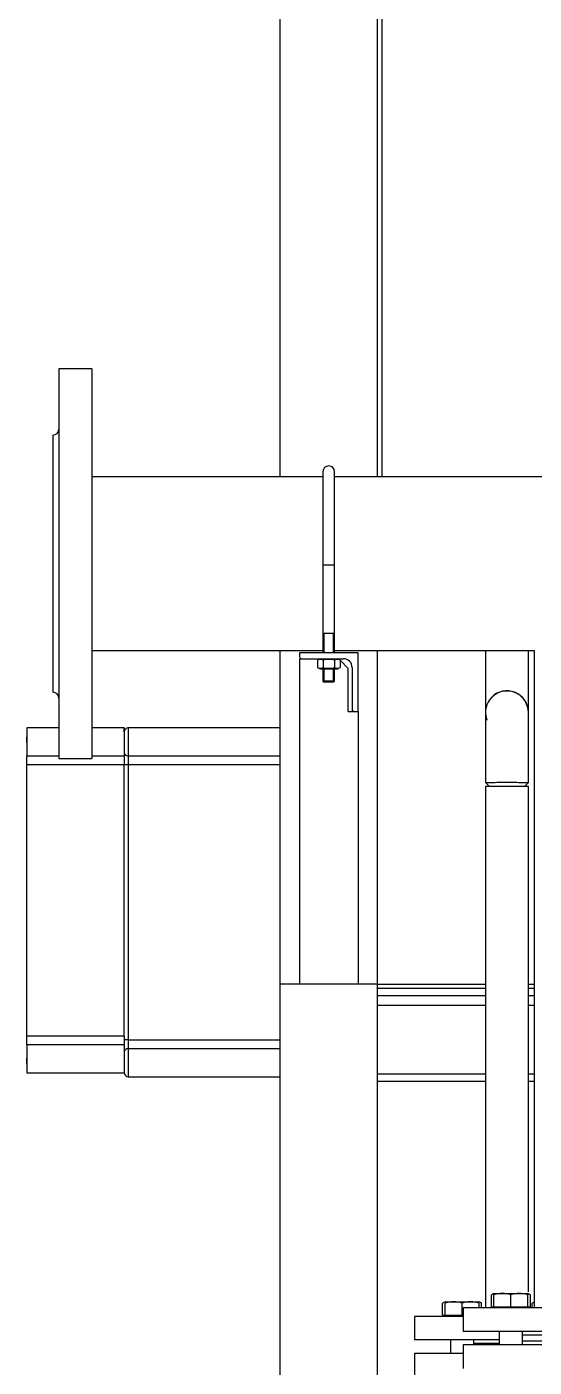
# Model space of a CAD drawing. Extents: x -681219 to -550379, y -242630 to -158199.
# Drawn here: x -639959 to -639471, y -177897 to -176610 of the extents above; entities that cross this region are included whole.
import ezdxf

# ---------------------------------------------------------------- set-up
doc = ezdxf.new("R2010")
doc.units = 0
doc.header["$LTSCALE"] = 1000
for name, color, linetype in [('$TD_AUDIT_GENERATED_(1F53)', 7, 'CONTINUOUS'), ('$TD_AUDIT_GENERATED_(1F58)', 7, 'CONTINUOUS'), ('$TD_AUDIT_GENERATED_(1F5C)', 7, 'CONTINUOUS'), ('$TD_AUDIT_GENERATED_(24C)', 7, 'CONTINUOUS'), ('$TD_AUDIT_GENERATED_(28EF)', 7, 'CONTINUOUS'), ('$TD_AUDIT_GENERATED_(2AE)', 7, 'CONTINUOUS'), ('$TD_AUDIT_GENERATED_(321)', 7, 'CONTINUOUS'), ('ABS_3828_13G', 7, 'CONTINUOUS'), ('DN15-PN1.6_GB911', 7, 'CONTINUOUS'), ('DN80-PN1.6_GB911', 7, 'CONTINUOUS'), ('M12×50_GB5782', 7, 'CONTINUOUS'), ('M6_GB6170', 7, 'CONTINUOUS'), ('MYGL011000251', 7, 'CONTINUOUS'), ('球阀DN15法兰不锈钢', 7, 'CONTINUOUS')]:
    doc.layers.add(name, color=color, linetype=linetype)

msp = doc.modelspace()

# ---------------------------------------------------------------- linework, layer by layer
at = {"layer": '$TD_AUDIT_GENERATED_(1F53)', "color": 7, "linetype": 'Continuous'}
msp.add_line((-639617.3277, -177042.4055), (-639617.3277, -176197.5726), dxfattribs=at)
at = {"layer": '$TD_AUDIT_GENERATED_(1F58)', "color": 7, "linetype": 'Continuous'}
for p, q in [((-639518.1997, -177208.8658), (-639518.1997, -177268.2407)), ((-639477.0522, -177268.2393), (-639477.0522, -177208.8658)), ((-639518.1997, -177268.4458), (-639518.1997, -177335.5655)), ((-639477.0522, -177335.6216), (-639477.0522, -177268.4445)), ((-639480.7932, -177339.4155), (-639514.459, -177339.4155))]:
    msp.add_line(p, q, dxfattribs=at)
for centre, radius, start, end in [((-639497.6276, -177268.4434), 20.5822, 0.2806267, 181.7752385), ((-639497.6262, -177268.2409), 20.5824, 1.7753086, 201.3218831)]:
    msp.add_arc(centre, radius, start, end, dxfattribs=at)
msp.add_open_spline([(-639518.1989, -177335.6766), (-639518.199, -177335.6765), (-639518.2183, -177335.6498), (-639517.1419, -177335.5977), (-639512.4974, -177335.545), (-639505.677, -177335.5198), (-639497.7406, -177335.5137), (-639489.7885, -177335.5196), (-639482.9224, -177335.544), (-639478.2093, -177335.5977), (-639477.0689, -177335.6444), (-639477.0525, -177335.6737)], degree=3, knots=[0.4998765956, 0.4998765956, 0.4998765956, 0.4998765956, 0.500187539, 0.5641117642, 0.6270909428, 0.6891249629, 0.7502202542, 0.8113541556, 0.8733586972, 0.9362405796, 1, 1, 1, 1], dxfattribs=at)
for points in [[(-639518.1988, -177335.6766), (-639516.9525, -177336.9224), (-639515.7059, -177338.1687), (-639514.4591, -177339.4155)], [(-639480.7929, -177339.4155), (-639479.5461, -177338.1687), (-639478.2995, -177336.9225), (-639477.0532, -177335.6767)]]:
    msp.add_open_spline(points, degree=3, dxfattribs=at)
at = {"layer": '$TD_AUDIT_GENERATED_(1F5C)', "color": 7, "linetype": 'Continuous'}
for p, q in [((-639477.0522, -177339.4155), (-639518.1997, -177339.4155)), ((-639518.1997, -177339.4155), (-639518.1997, -177840.1057)), ((-639477.0522, -177824.5076), (-639477.0522, -177339.4155)), ((-639477.0522, -177840.1057), (-639477.0522, -177838.9835))]:
    msp.add_line(p, q, dxfattribs=at)
at = {"layer": '$TD_AUDIT_GENERATED_(24C)', "color": 7, "linetype": 'Continuous'}
for p, q in [((-639715.3905, -177042.4055), (-639715.3905, -175771.135)), ((-639621.8734, -177042.4055), (-639621.8734, -175780.4867)), ((-639715.3905, -177529.2551), (-639715.3905, -177208.8658)), ((-639621.8734, -177529.2551), (-639621.8734, -177208.8658)), ((-639621.8734, -177529.2551), (-639715.3905, -177529.2551)), ((-639715.3905, -179567.9264), (-639715.3905, -177529.2551)), ((-639621.8734, -179567.9264), (-639621.8734, -177529.2551))]:
    msp.add_line(p, q, dxfattribs=at)
at = {"layer": '$TD_AUDIT_GENERATED_(28EF)', "color": 7, "linetype": 'Continuous'}
msp.add_line((-639471.4412, -177208.8658), (-639471.4412, -177840.1057), dxfattribs=at)
at = {"layer": '$TD_AUDIT_GENERATED_(2AE)', "color": 7, "linetype": 'Continuous'}
for p, q in [((-639621.8734, -177529.2551), (-639518.1997, -177529.2551)), ((-639621.8734, -177532.9958), (-639518.1997, -177532.9958)), ((-639477.0522, -177529.2551), (-639471.4412, -177529.2551)), ((-639477.0522, -177532.9958), (-639471.4412, -177532.9958)), ((-639518.1997, -177540.4772), (-639621.8734, -177540.4772)), ((-639518.1997, -177549.8289), (-639621.8734, -177549.8289)), ((-639471.4412, -177540.4772), (-639477.0522, -177540.4772)), ((-639471.4412, -177549.8289), (-639477.0522, -177549.8289)), ((-639621.8734, -177615.2908), (-639518.1997, -177615.2908)), ((-639477.0522, -177615.2908), (-639471.4412, -177615.2908)), ((-639518.1997, -177622.7721), (-639621.8734, -177622.7721)), ((-639471.4412, -177622.7721), (-639477.0522, -177622.7721))]:
    msp.add_line(p, q, dxfattribs=at)
at = {"layer": '$TD_AUDIT_GENERATED_(321)', "color": 7, "linetype": 'Continuous'}
for p, q in [((-639674.243, -177037.3555), (-639674.243, -177127.1319)), ((-639663.0209, -177127.1319), (-639663.0209, -177037.3555)), ((-639663.0209, -177127.1319), (-639674.243, -177127.1319)), ((-639674.243, -177127.1319), (-639674.243, -177211.2972)), ((-639663.0209, -177211.2972), (-639663.0209, -177127.1319)), ((-639663.0209, -177192.5938), (-639674.243, -177192.5938)), ((-639673.0955, -177211.2972), (-639673.0955, -177192.5938)), ((-639664.1684, -177211.2972), (-639664.1684, -177192.5938)), ((-639640.5768, -177211.2972), (-639696.6871, -177211.2972)), ((-639696.6871, -177211.2972), (-639696.6871, -177215.0379)), ((-639696.6871, -177216.9082), (-639694.8167, -177216.9082)), ((-639696.6871, -177216.9082), (-639696.6871, -177529.2551)), ((-639694.8167, -177216.9082), (-639654.6044, -177216.9082)), ((-639640.5768, -177267.4074), (-639640.5768, -177211.2972)), ((-639674.243, -177226.634), (-639674.243, -177238.4171)), ((-639673.0955, -177239.3523), (-639673.0955, -177226.634)), ((-639664.1684, -177239.3523), (-639664.1684, -177226.634)), ((-639663.0209, -177238.4171), (-639663.0209, -177226.634)), ((-639649.9285, -177226.2599), (-639657.8332, -177218.3553)), ((-639649.9285, -177267.4074), (-639649.9285, -177226.2599)), ((-639646.1879, -177225.3248), (-639646.1879, -177265.5371)), ((-639663.0209, -177238.4171), (-639674.243, -177238.4171)), ((-639674.243, -177238.4171), (-639673.3078, -177239.3523)), ((-639663.9561, -177239.3523), (-639673.3078, -177239.3523)), ((-639663.9561, -177239.3523), (-639663.0209, -177238.4171)), ((-639649.9285, -177267.4074), (-639644.3175, -177267.4074)), ((-639644.3175, -177267.4074), (-639640.5768, -177267.4074)), ((-639640.5768, -177267.4074), (-639640.5768, -177529.2551))]:
    msp.add_line(p, q, dxfattribs=at)
for centre, radius, start, end in [((-639668.632, -177037.3555), 5.611, 0, 180), ((-639694.8167, -177215.0379), 1.8703, 180, 270), ((-639654.6044, -177225.3248), 8.4165, 0, 90), ((-639644.3175, -177265.5371), 1.8703, 180, 270)]:
    msp.add_arc(centre, radius, start, end, dxfattribs=at)
at = {"layer": 'ABS_3828_13G', "color": 7, "linetype": 'Continuous'}
for p, q in [((-639958.5347, -177283.3053), (-639958.5347, -177310.1893)), ((-639927.8043, -177283.3053), (-639958.5347, -177283.3053)), ((-639958.5347, -177297.3329), (-639958.5347, -177291.7219)), ((-639865.0177, -177283.3053), (-639896.0085, -177283.3053)), ((-639865.0177, -177283.3053), (-639865.0177, -177310.1893)), ((-639865.0177, -177287.046), (-639865.0177, -177283.3053)), ((-639861.277, -177283.3053), (-639861.277, -177310.1893)), ((-639715.3905, -177283.3053), (-639861.277, -177283.3053)), ((-639958.5347, -177310.1893), (-639927.8043, -177310.1893)), ((-639958.5347, -177318.7603), (-639958.5347, -177310.1893)), ((-639865.0177, -177318.7603), (-639958.5347, -177318.7603)), ((-639958.5347, -177578.9006), (-639958.5347, -177318.7603)), ((-639896.0085, -177310.1893), (-639865.0177, -177310.1893)), ((-639865.0177, -177310.1893), (-639865.0177, -177318.7603)), ((-639861.277, -177318.7603), (-639865.0177, -177318.7603)), ((-639865.0177, -177578.9006), (-639865.0177, -177318.7603)), ((-639861.277, -177310.1893), (-639715.3905, -177310.1893)), ((-639861.277, -177310.1893), (-639861.277, -177318.7603)), ((-639715.3905, -177318.7603), (-639861.277, -177318.7603)), ((-639861.277, -177318.7603), (-639861.277, -177582.6413)), ((-639958.5347, -177578.9006), (-639865.0177, -177578.9006)), ((-639958.5347, -177587.4716), (-639958.5347, -177578.9006)), ((-639958.5347, -177587.4716), (-639958.5347, -177614.3556)), ((-639865.0177, -177587.4716), (-639958.5347, -177587.4716)), ((-639865.0177, -177578.9006), (-639865.0177, -177587.4716)), ((-639861.277, -177582.6413), (-639865.0177, -177582.6413)), ((-639865.0177, -177587.4716), (-639865.0177, -177614.3556)), ((-639861.277, -177582.6413), (-639715.3905, -177582.6413)), ((-639861.277, -177582.6413), (-639861.277, -177591.2123)), ((-639958.5347, -177605.9391), (-639958.5347, -177600.3281)), ((-639715.3905, -177591.2123), (-639861.277, -177591.2123)), ((-639861.277, -177591.2123), (-639861.277, -177618.0963)), ((-639958.5347, -177614.3556), (-639865.0177, -177614.3556)), ((-639861.277, -177618.0963), (-639715.3905, -177618.0963))]:
    msp.add_line(p, q, dxfattribs=at)
for centre, start, end in [((-639861.277, -177287.046), 90, 180), ((-639861.277, -177614.3556), 180, 270)]:
    msp.add_arc(centre, 3.7407, start, end, dxfattribs=at)
for centre, start_param, end_param in [((-639861.277, -177306.761), 3.141592654, 4.71238898), ((-639861.277, -177594.6407), 1.570796327, 3.141592654)]:
    msp.add_ellipse(centre, major_axis=(3.7407, 0), ratio=0.916515139, start_param=start_param, end_param=end_param, dxfattribs=at)
at = {"layer": 'DN15-PN1.6_GB911', "color": 7, "linetype": 'Continuous'}
for p, q in [((-639362.0262, -177840.1057), (-639539.7086, -177840.1057)), ((-639539.7086, -177840.1057), (-639539.7086, -177862.5498)), ((-639539.7086, -177848.1482), (-639586.4671, -177848.1482)), ((-639586.4671, -177848.1482), (-639586.4671, -177870.5923)), ((-639505.0717, -177870.5923), (-639586.4671, -177870.5923)), ((-639362.0262, -177862.5498), (-639539.7086, -177862.5498)), ((-639419.1072, -177866.2905), (-639482.6276, -177866.2905)), ((-639505.0717, -177874.3329), (-639529.3861, -177874.3329))]:
    msp.add_line(p, q, dxfattribs=at)
at = {"layer": 'DN80-PN1.6_GB911', "color": 7, "linetype": 'Continuous'}
for p, q in [((-639927.8043, -176938.6015), (-639927.8043, -177312.6697)), ((-639896.0085, -176938.6015), (-639927.8043, -176938.6015)), ((-639896.0085, -176938.6015), (-639896.0085, -177312.6697)), ((-639933.4153, -177002.1931), (-639933.4153, -177249.0781)), ((-639927.8043, -177312.6697), (-639896.0085, -177312.6697))]:
    msp.add_line(p, q, dxfattribs=at)
for centre, start, end in [((-639933.4153, -176996.5821), 270, 0), ((-639933.4153, -177254.6891), 0, 90)]:
    msp.add_arc(centre, 5.611, start, end, dxfattribs=at)
at = {"layer": 'M12×50_GB5782', "color": 7, "linetype": 'Continuous'}
for p, q in [((-639556.8296, -177834.1206), (-639559.3396, -177835.5698)), ((-639556.8296, -177834.1206), (-639524.3867, -177834.1206)), ((-639521.8767, -177835.5698), (-639524.3867, -177834.1206)), ((-639510.0711, -177826.0782), (-639512.5811, -177827.5274)), ((-639512.5811, -177838.9835), (-639512.5811, -177827.5274)), ((-639510.0711, -177826.0782), (-639477.6282, -177826.0782)), ((-639510.0711, -177827.5271), (-639510.0711, -177826.0782)), ((-639510.0711, -177838.9835), (-639510.0711, -177827.5271)), ((-639493.8497, -177838.9835), (-639493.8497, -177827.5274)), ((-639475.1182, -177827.5274), (-639477.6282, -177826.0782)), ((-639477.6282, -177826.0782), (-639477.6282, -177827.5271)), ((-639477.6282, -177838.9835), (-639477.6282, -177827.5271)), ((-639475.1182, -177838.9835), (-639475.1182, -177827.5274)), ((-639471.4412, -177834.4532), (-639473.3751, -177835.5698)), ((-639559.3396, -177847.026), (-639559.3396, -177835.5698)), ((-639559.3396, -177847.026), (-639556.8296, -177847.026)), ((-639556.8296, -177847.026), (-639556.8296, -177835.5696)), ((-639556.8296, -177847.026), (-639540.6082, -177847.026)), ((-639556.132, -177847.026), (-639556.132, -177848.1482)), ((-639540.6082, -177847.026), (-639540.6082, -177835.5698)), ((-639540.6082, -177847.026), (-639539.7086, -177847.026)), ((-639524.3867, -177840.1057), (-639524.3867, -177835.5696)), ((-639521.8767, -177840.1057), (-639521.8767, -177835.5698)), ((-639512.5811, -177838.9835), (-639510.0711, -177838.9835)), ((-639510.0711, -177838.9835), (-639493.8497, -177838.9835)), ((-639509.3735, -177838.9835), (-639509.3735, -177840.1057)), ((-639493.8497, -177838.9835), (-639477.6282, -177838.9835)), ((-639478.3258, -177840.1057), (-639478.3258, -177838.9835)), ((-639477.6282, -177838.9835), (-639475.1182, -177838.9835)), ((-639473.3751, -177840.1057), (-639473.3751, -177835.5698)), ((-639551.8302, -177870.5923), (-639551.8302, -177883.6847)), ((-639529.3861, -177875.6422), (-639529.3861, -177870.5923)), ((-639505.0717, -177862.5498), (-639505.0717, -177875.6422)), ((-639482.6276, -177875.6422), (-639482.6276, -177862.5498))]:
    msp.add_line(p, q, dxfattribs=at)
for centre, radius, start, end in [((-639554.6566, -177842.5232), 8.3833, 105.2184717, 123.9600488), ((-639548.7192, -177857.7516), 23.6182, 69.9144082, 110.0839111), ((-639532.4971, -177857.7517), 23.6183, 69.9161492, 110.0855316), ((-639526.5598, -177842.5231), 8.3833, 56.0398026, 74.7226159), ((-639507.8981, -177834.4807), 8.3833, 105.2184717, 123.9600488), ((-639501.9607, -177849.7091), 23.6182, 69.9144082, 110.0839111), ((-639485.7386, -177849.7092), 23.6183, 69.9161492, 110.0855316), ((-639479.8012, -177834.4807), 8.3833, 56.0398026, 74.7226159), ((-639468.6921, -177842.5232), 8.3833, 109.4227632, 123.9600488)]:
    msp.add_arc(centre, radius, start, end, dxfattribs=at)
at = {"layer": 'M6_GB6170', "color": 7, "linetype": 'Continuous'}
for p, q in [((-639676.955, -177216.9082), (-639679.4307, -177218.3376)), ((-639657.8332, -177218.3376), (-639660.3089, -177216.9082)), ((-639679.4307, -177218.3376), (-639679.4307, -177225.2046)), ((-639679.4307, -177225.2046), (-639676.955, -177226.634)), ((-639676.955, -177226.634), (-639660.3089, -177226.634)), ((-639674.0313, -177218.3375), (-639674.0313, -177225.2047)), ((-639663.2326, -177218.3375), (-639663.2326, -177225.2047)), ((-639660.3089, -177226.634), (-639657.8332, -177225.2046)), ((-639657.8332, -177218.3376), (-639657.8332, -177225.2046))]:
    msp.add_line(p, q, dxfattribs=at)
for centre, radius, start, end in [((-639676.7309, -177222.3306), 4.8201, 55.9392098, 124.0637014), ((-639676.7309, -177221.2116), 4.82, 235.9360155, 304.0610734), ((-639660.533, -177222.3306), 4.82, 55.9360155, 124.0610734), ((-639660.533, -177221.2116), 4.8201, 235.9392098, 304.0637014)]:
    msp.add_arc(centre, radius, start, end, dxfattribs=at)
for points in [[(-639663.2326, -177218.3375), (-639664.1107, -177218.084), (-639665.0104, -177217.8713), (-639666.8143, -177217.5804), (-639667.7211, -177217.5021), (-639669.5459, -177217.5022), (-639670.4708, -177217.5828), (-639672.2743, -177217.8757), (-639673.1586, -177218.0855), (-639674.0313, -177218.3375)], [(-639674.0313, -177225.2047), (-639673.1586, -177225.4567), (-639672.2743, -177225.6666), (-639670.4708, -177225.9594), (-639669.5459, -177226.04), (-639667.7211, -177226.0402), (-639666.8143, -177225.9618), (-639665.0104, -177225.671), (-639664.1107, -177225.4582), (-639663.2326, -177225.2047)]]:
    msp.add_open_spline(points, degree=3, knots=[0, 0, 0, 0, 0.25, 0.25, 0.5, 0.5, 0.75, 0.75, 1, 1, 1, 1], dxfattribs=at)
at = {"layer": 'MYGL011000251', "color": 7, "linetype": 'Continuous'}
for p, q in [((-639674.243, -177042.4055), (-639896.0085, -177042.4055)), ((-639357.3504, -177042.4055), (-639663.0209, -177042.4055)), ((-639896.0085, -177208.8658), (-639674.243, -177208.8658)), ((-639663.0209, -177208.8658), (-639471.4412, -177208.8658))]:
    msp.add_line(p, q, dxfattribs=at)
at = {"layer": '球阀DN15法兰不锈钢', "color": 7, "linetype": 'Continuous'}
for p, q in [((-639419.1072, -177871.9015), (-639482.6276, -177871.9015)), ((-639539.7086, -177883.6847), (-639586.4671, -177883.6847)), ((-639586.4671, -177883.6847), (-639586.4671, -177906.1287)), ((-639362.0262, -177875.6422), (-639539.7086, -177875.6422)), ((-639539.7086, -177875.6422), (-639539.7086, -177898.0863))]:
    msp.add_line(p, q, dxfattribs=at)

doc.saveas('drawing.dxf')
